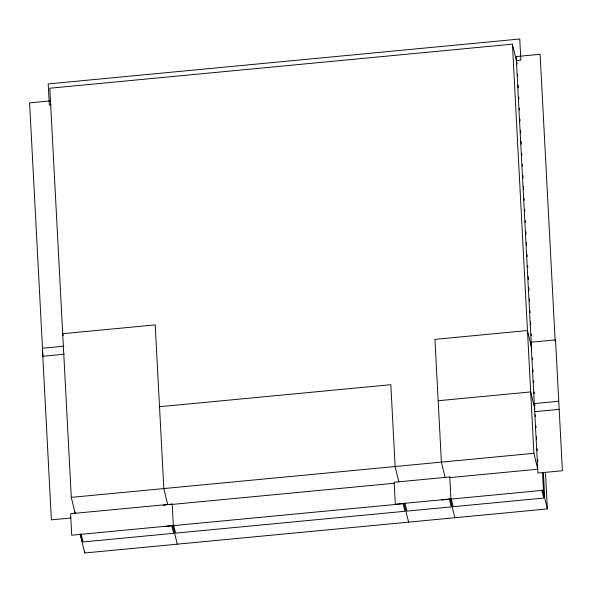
<?xml version="1.0" encoding="UTF-8"?>
<svg xmlns="http://www.w3.org/2000/svg" width="592" height="592" viewBox="0 0 592 592"><rect width="100%" height="100%" fill="white"/><g stroke="black" fill="none" stroke-linecap="round" stroke-linejoin="round"><path stroke-width="0.89" d="M517.208 63.892L512.435 44.156L49.809 88.223L71.292 497.369L75.199 513.516M50.89 100.855L29.6 102.882L42.905 356.266L64.195 354.238M51.171 104.88L49.328 105.05L48.218 83.931L519.739 39.013L520.849 60.14L516.254 60.576M63.744 346.224L42.38 348.259L51.386 519.85L70.973 517.985M159.522 406.726L390.831 384.689L395.123 466.526L398.816 481.77M438.169 400.74L530.691 391.926L534.813 408.976M534.28 403.589L558.752 401.25M534.702 411.692L559.181 409.361M71.292 497.369L533.91 453.302L537.817 469.449M449.853 477.596L537.728 469.219M163.281 505.272L166.041 505.006M169.726 504.658L394.331 483.257M441.824 499.951L543.434 490.272L542.494 472.372M164.398 526.48L404.654 503.592M80.186 534.147L84.745 552.987L547.371 508.92L545.447 472.275M531.808 348.496L527.472 330.558L434.942 339.371L441.388 462.115L445.08 477.367M542.975 490.08L544.677 497.102L543.375 472.327M542.812 490.08L547.371 508.92M541.843 490.22L543.737 498.064L453.176 506.693L451.274 498.849M450.283 498.893L454.841 517.734M449.276 498.864L451.215 506.878L406.911 511.096L404.972 503.082M404.025 503.304L408.584 522.137M403.019 503.274L404.95 511.281L175.602 533.133L173.663 525.126M167.721 504.702L163.814 488.555L155.222 324.897L62.7 333.71L63.129 335.509M172.709 525.333L177.267 544.174M171.747 525.474L173.641 533.318L83.072 541.946L81.178 534.102M80.327 534.036L82.051 541.169M555.17 341.199L540.111 54.286L516.18 56.566L531.342 345.321M517.593 74.081L517.689 75.924M518.17 85.137L518.318 87.905M518.799 97.118L518.895 98.96M519.376 108.173L519.473 110.016M519.961 119.221L520.057 121.064M520.538 130.277L520.686 133.045M521.123 141.333L521.263 144.1M521.752 153.313L521.848 155.156M522.329 164.369L522.425 166.211M522.914 175.424L523.054 178.185M523.491 186.48L523.639 189.24M524.12 198.453L524.216 200.296M524.697 209.509L524.793 211.351M525.282 220.564L525.378 222.407M525.859 231.62L526.007 234.38M526.443 242.676L526.584 245.436M527.072 254.649L527.169 256.491M527.65 265.704L527.746 267.547M528.227 276.76L528.375 279.528M528.811 287.816L528.959 290.583M529.389 298.871L529.537 301.639M530.018 310.852L530.114 312.694M530.602 321.9L530.743 324.668M531.231 333.881L531.327 335.723M532.386 358.019L532.482 359.855M533.015 369.948L533.111 371.783M533.592 380.959L533.688 382.795M534.169 391.971L534.265 393.806M534.791 403.899L534.887 405.735M535.368 414.807L535.464 416.642M535.945 425.818L536.041 427.653M536.522 436.829L536.67 439.582M537.151 448.758L537.247 450.593M537.728 459.769L537.825 461.605M531.438 347.164L531.631 350.856M512.435 44.156L533.91 453.302M84.649 551.145L84.745 552.987M75.132 512.028L75.228 513.871M555.533 339.882L531.054 342.213L537.928 473.067L562.4 470.729L555.533 339.882M449.75 476.952L394.161 482.251L395.308 504.214L450.904 498.915L449.75 476.952M172.205 504.044L70.596 513.723L71.728 535.212L173.338 525.533L172.205 504.044"/></g></svg>
